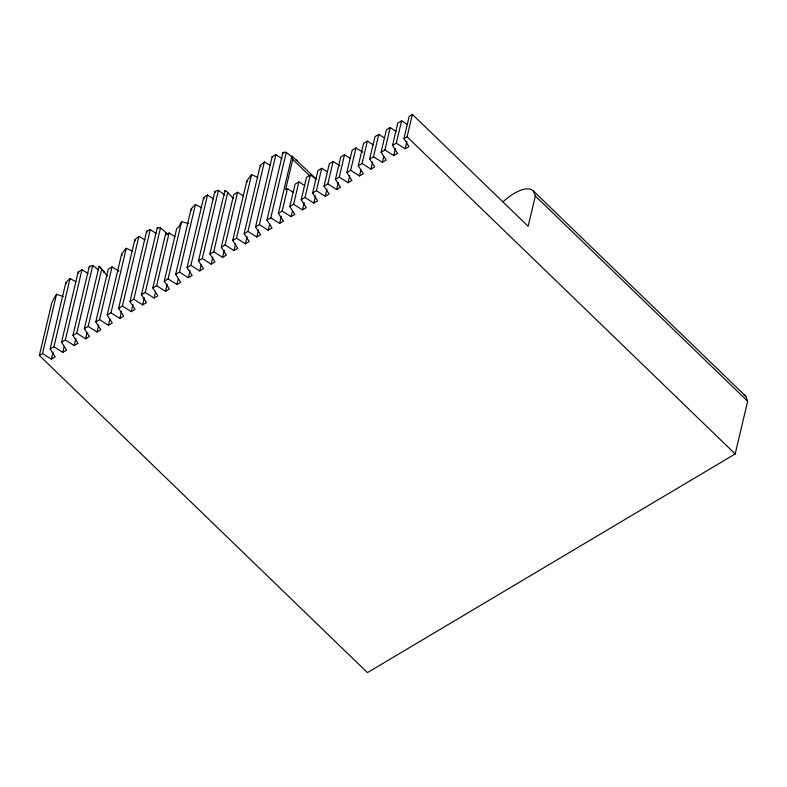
<?xml version="1.0" encoding="UTF-8"?>
<svg xmlns="http://www.w3.org/2000/svg" width="787" height="787" viewBox="0 0 787 787"><rect width="100%" height="100%" fill="white"/><g stroke="black" fill="none" stroke-linecap="round" stroke-linejoin="round"><path stroke-width="1.18" d="M503.395 201.472L505.608 199.564A34.087 13.713 -46 0 1 522.056 189.775C525.765 188.605 530.654 187.936 533.556 191.143L745.889 396.392L747.65 401.242L735.186 453.951L367.45 672.61L39.35 355.439L51.814 302.729A38.15 15.356 -46 0 1 56.526 294.289L63.294 296.532M39.35 355.439L42.518 353.56L56.526 294.289M42.518 353.56L51.381 359.147L55.179 356.885L50.132 349.035L65.803 282.72A35.13 14.136 -46 0 1 70.053 278.559L75.7 281.598M50.132 349.035L53.929 346.772L70.053 278.559M51.381 359.147L53.063 352.035M53.929 346.772L62.793 352.36L66.6 350.097L61.543 342.247L78.12 272.125A33.979 13.674 -46 0 1 81.966 269.695L88.036 273.601M61.543 342.247L65.341 339.984L81.966 269.695M62.793 352.36L64.2 346.418M65.341 339.984L74.204 345.572L78.011 343.319L72.955 335.459L89.285 266.36A34.707 13.969 -46 0 1 92.748 265.544L98.69 270.039M72.955 335.459L76.762 333.196L92.748 265.544M74.204 345.572L75.886 338.44M76.762 333.196L85.616 338.794L89.423 336.531L84.366 328.671L99.093 266.36L104.563 272.469A35.789 14.402 -46 0 0 104.209 272.371M84.366 328.671L88.174 326.408L101.7 269.164A37.383 15.042 -46 0 0 99.103 266.35M85.616 338.794L87.023 332.842M88.174 326.408L97.027 332.006L100.834 329.743L95.778 321.883L108.242 269.174L112.039 266.911L118.935 271.269M95.778 321.883L99.585 319.63L112.039 266.911M97.027 332.006L98.69 324.972M99.585 319.63L108.439 325.218L112.246 322.955L107.189 315.105L121.591 254.181A36.605 14.727 -46 0 1 126.254 248.269L132.57 251.161M107.189 315.105L110.997 312.842L126.264 248.269M108.439 325.218L109.826 319.365M110.997 312.842L119.85 318.43L123.657 316.167L118.601 308.317L134.843 239.632A34.382 13.832 -46 0 1 138.896 236.326L145.034 239.937M118.601 308.317L122.408 306.054L138.896 236.326M119.85 318.43L121.523 311.367M122.408 306.054L131.272 311.652L135.069 309.389L130.012 301.529L146.618 231.299A34.067 13.713 -46 0 1 150.307 229.538L156.328 233.68M130.012 301.529L133.82 299.267L150.307 229.538M131.272 311.652L132.954 304.52M133.82 299.267L142.683 304.864L146.48 302.602L141.434 294.741L157.272 227.718A35.641 14.343 -46 0 1 160.499 227.915L167.926 234.221M141.434 294.741L145.231 292.479L160.499 227.905M142.683 304.864L144.375 297.693M145.231 292.479L154.095 298.076L157.892 295.814L152.845 287.953L165.742 233.395L167.208 234.201M152.845 287.953L156.643 285.701L169.107 232.982L175.009 236.71M154.095 298.076L155.492 292.134M156.643 285.701L165.506 291.288L169.313 289.026L164.257 281.175L176.711 228.466L178.619 227.335A38.347 15.425 -46 0 1 181.59 221.668L188.427 223.508M164.257 281.175L168.054 278.913L181.59 221.668M165.506 291.288L167.169 284.264M168.054 278.913L176.918 284.5L180.725 282.238L175.668 274.388L191.152 208.889A35.376 14.235 -46 0 1 195.461 204.463L201.688 207.738M175.668 274.388L179.475 272.125L195.461 204.463M176.918 284.5L178.315 278.608M179.475 272.125L188.329 277.722L192.136 275.46L187.08 267.6L203.617 197.645A34.008 13.684 -46 0 1 207.502 195.048L213.779 199.013M187.08 267.6L190.887 265.337L207.502 195.048M188.329 277.722L190.001 270.639M190.887 265.337L199.741 270.935L203.548 268.672L198.491 260.812L214.91 191.369A34.53 13.891 -46 0 1 218.422 190.346L224.915 195.166M198.491 260.812L202.298 258.549L218.422 190.346M199.741 270.935L201.147 264.973M202.298 258.549L211.152 264.147L214.959 261.884L209.903 254.034L224.925 190.503A36.979 14.884 -46 0 1 227.718 192.5L233.375 198.511M209.903 254.034L213.71 251.771L227.718 192.5M211.152 264.147L212.834 257.054M213.71 251.771L222.564 257.359L226.371 255.096L221.314 247.246L233.778 194.537L237.585 192.274L243.488 196.002M221.314 247.246L225.121 244.983L237.585 192.274M222.564 257.359L224.256 250.207M225.121 244.983L233.985 250.571L237.782 248.308L232.726 240.458L246.744 181.187A36.979 14.884 -46 0 1 251.545 174.675L257.89 177.439M232.726 240.458L236.533 238.195L251.555 174.675M233.985 250.571L235.638 243.547M236.533 238.195L245.396 243.793L249.194 241.53L244.147 233.67L260.271 165.457A34.53 13.891 -46 0 1 264.363 161.965L270.521 165.516M244.147 233.67L247.944 231.408L264.363 161.965M245.396 243.793L247.069 236.69M247.944 231.408L256.808 237.005L260.605 234.742L255.559 226.882L272.174 156.593A34.008 13.684 -46 0 1 275.893 154.665L281.933 158.748M255.559 226.882L259.356 224.62L275.893 154.665M256.808 237.005L258.48 229.902M259.356 224.62L268.219 230.217L272.027 227.955L266.97 220.104L282.966 152.442A35.376 14.235 -46 0 1 286.252 152.344L292.656 157.587M266.97 220.104L270.777 217.842L286.252 152.344M268.219 230.217L269.616 224.315M270.777 217.842L279.631 223.429L283.438 221.167L278.382 213.316L291.908 156.072L316.128 178.905M291.918 156.072A38.347 15.425 -46 0 1 292.744 159.476L285.573 189.785L287.481 188.654L293.384 192.392M278.382 213.316L282.189 211.054L287.481 188.654M279.631 223.429L281.313 216.317M282.189 211.054L291.042 216.641L294.85 214.379L289.793 206.528L295.086 184.138L298.893 181.876L304.795 185.604M289.793 206.528L293.6 204.266L298.893 181.876M291.042 216.641L292.439 210.749M293.6 204.266L302.454 209.863L306.261 207.601L301.205 199.741L306.497 177.35L310.304 175.088L316.207 178.816M301.205 199.741L305.012 197.478L310.304 175.088M302.454 209.863L304.126 202.79M305.012 197.478L313.865 203.076L317.673 200.813L312.616 192.953L317.909 170.563L321.716 168.3L327.618 172.028M312.616 192.953L316.423 190.69L321.716 168.3M313.865 203.076L315.538 196.002M316.423 190.69L325.277 196.288L329.084 194.025L324.028 186.175L329.32 163.775L333.127 161.512L340.023 165.87M324.028 186.175L327.835 183.912L333.127 161.512M325.277 196.288L326.949 189.214M327.835 183.912L336.698 189.5L340.496 187.237L335.439 179.387L340.741 156.987L344.539 154.734L350.451 158.462M335.439 179.387L339.246 177.124L344.539 154.734M336.698 189.5L338.361 182.427M339.246 177.124L348.11 182.712L351.907 180.449L346.86 172.599L352.153 150.209L355.95 147.946L362.846 152.294M346.86 172.599L350.658 170.336L355.95 147.946M348.11 182.712L349.782 175.649M350.658 170.336L359.521 175.934L363.319 173.671L358.272 165.811L363.564 143.421L367.372 141.158L373.274 144.887M358.272 165.811L362.069 163.548L367.372 141.158M359.521 175.934L360.908 170.041M362.069 163.548L370.933 169.146L374.74 166.883L369.683 159.023L374.976 136.633L378.783 134.37L384.686 138.099M369.683 159.023L373.491 156.761L378.783 134.37M370.933 169.146L372.605 162.073M373.491 156.761L382.344 162.358L386.151 160.095L381.095 152.245L386.387 129.845L390.195 127.583L396.097 131.311M381.095 152.245L384.902 149.983L390.195 127.583M382.344 162.358L383.741 156.465M384.902 149.983L393.756 155.57L397.563 153.308L392.506 145.457L397.799 123.057L401.606 120.805L407.509 124.533M392.506 145.457L396.314 143.195L401.606 120.805M393.756 155.57L395.428 148.497M396.314 143.195L405.167 148.782L408.974 146.53L403.918 138.669L409.21 116.279L412.388 114.39L528.156 226.302L535.317 195.983L533.556 191.143M403.918 138.669L407.086 136.781L412.388 114.39M405.167 148.782L406.84 141.719M169.107 232.982L165.939 234.87L165.742 233.395M743.931 394.877L745.889 396.392M535.317 195.983L747.65 401.242M407.086 136.781L735.186 453.951M292.744 159.476L309.409 175.58M224.925 190.503L225.938 191.664M157.272 227.718L157.931 228.574M282.966 152.442L283.615 153.317M107.317 276.05L103.795 271.574A68.292 40.56 44.2 0 0 101.7 269.164M89.285 266.36L89.934 267.275M214.91 191.369L215.549 192.294M146.618 231.299L147.258 232.263M272.174 156.593L272.695 157.41M78.12 272.125L78.739 273.128M203.617 197.645L204.236 198.668M134.843 239.632L135.453 240.694M260.271 165.457L260.881 166.539M65.803 282.72L66.403 283.851M191.152 208.889L191.743 210.04M121.591 254.181L122.162 255.47M246.744 181.187L247.167 182.21M295.597 159.663A36.792 14.805 -46 0 1 297.643 161.04"/></g></svg>
